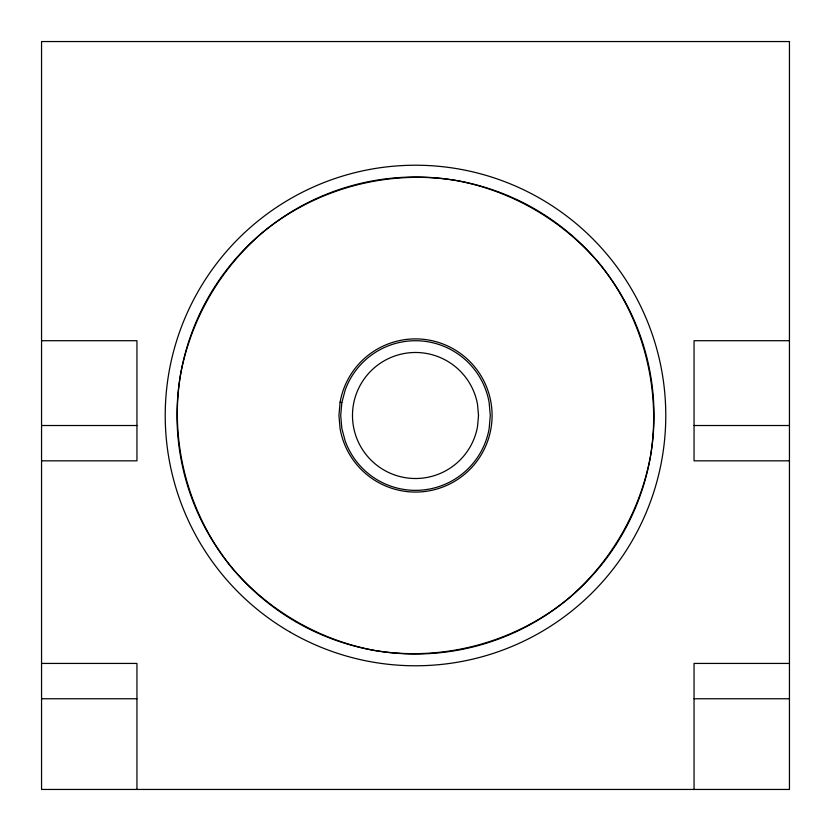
<?xml version="1.0" encoding="UTF-8"?>
<svg xmlns="http://www.w3.org/2000/svg" width="831" height="831" viewBox="0 0 831 831"><rect width="100%" height="100%" fill="white"/><g stroke="black" fill="none" stroke-linecap="round" stroke-linejoin="round"><path stroke-width="1.25" d="M41.55 340.71L136.949 340.71L136.949 460.841L41.55 460.841M789.45 340.71L694.051 340.71L694.051 460.841L789.45 460.841M41.55 425.514L136.949 425.514M694.051 425.514L789.45 425.514M41.55 663.429L136.949 663.429L136.949 789.45M789.45 663.429L694.051 663.429L694.051 789.45M41.55 698.757L136.949 698.757M694.051 698.757L789.45 698.757M180.618 374.085C169.036 442.778 188.419 515.116 232.794 568.809C269.13 611.003 319.364 640.015 374.075 650.382C442.767 661.964 515.116 642.592 568.799 598.206C611.014 561.87 640.005 511.626 650.372 456.915C661.964 388.233 642.581 315.884 598.195 262.191C561.87 219.997 511.626 190.985 456.915 180.618C388.222 169.036 315.884 188.419 262.191 232.794C219.986 269.13 190.985 319.374 180.618 374.085M340.097 402.204L338.944 415.5L340.097 428.796A76.836 76.836 0 0 0 356.852 464.706A76.577 76.577 0 0 0 468.061 471.187A76.577 76.577 0 0 0 468.061 359.781A76.577 76.577 0 0 0 356.842 366.253A76.836 76.836 0 0 0 340.097 402.204M341.842 402.516L340.71 415.5L341.842 428.484L345.218 441.084A74.78 74.78 0 0 0 489.168 428.495L490.29 415.5L489.147 402.516A74.78 74.78 0 0 0 345.239 389.916L341.842 402.516M478.511 415.5L477.545 426.438A63 63 0 0 1 380.878 468.144A63 63 0 0 1 380.878 362.856A63 63 0 0 1 477.555 404.562L478.511 415.5M789.45 41.55L41.55 41.55L41.55 789.45L789.45 789.45L789.45 41.55M296.252 622.045A238.507 238.507 0 0 0 653.997 415.5A238.507 238.507 0 0 0 296.252 208.955A238.507 238.507 0 0 0 296.252 622.045M290.362 632.246A250.276 250.276 0 0 0 665.776 415.5A250.276 250.276 0 0 0 290.362 198.754A250.276 250.276 0 0 0 290.362 632.246"/></g></svg>
